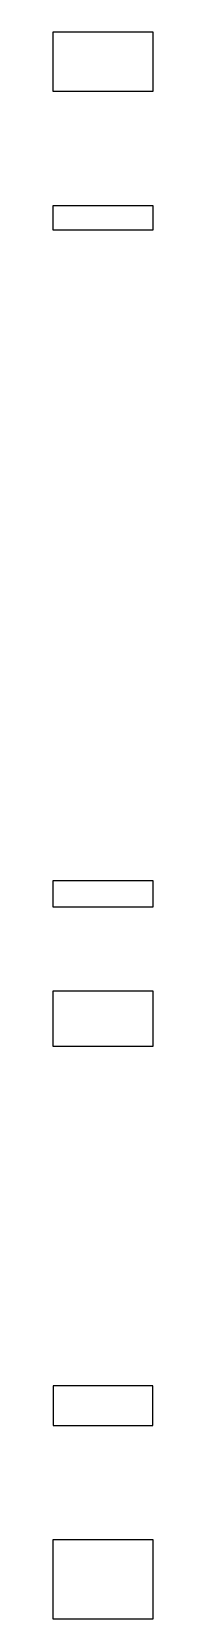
# Model space of a CAD drawing. Header units: metres. Extents: x -18.5 to -15.6, y -1.1 to 46.5.
import ezdxf

# ---------------------------------------------------------------- set-up
doc = ezdxf.new("R2010")
doc.units = ezdxf.units.M

msp = doc.modelspace()

# ---------------------------------------------------------------- linework, layer by layer
for p, q in [((-18.55, 44.765), (-18.55, 46.5)), ((-18.55, 46.5), (-17.346, 46.5)), ((-17.346, 46.5), (-15.55, 46.5)), ((-17.346, 46.5), (-17.346, 46.5)), ((-15.55, 46.5), (-15.55, 46.196)), ((-15.55, 46.196), (-15.55, 44.763)), ((-18.55, 44.75), (-18.55, 44.765)), ((-18.55, 44.71), (-18.55, 44.75)), ((-15.55, 44.763), (-15.55, 44.732)), ((-16.027, 44.71), (-18.55, 44.71)), ((-15.55, 44.71), (-16.027, 44.71)), ((-15.55, 44.732), (-15.55, 44.71)), ((-18.55, 41.174), (-18.55, 41.294)), ((-18.55, 41.294), (-16.583, 41.294)), ((-18.55, 41.131), (-18.55, 41.174)), ((-18.55, 40.591), (-18.55, 41.131)), ((-16.583, 41.294), (-15.55, 41.294)), ((-16.583, 41.294), (-16.583, 41.294)), ((-15.55, 41.294), (-15.55, 41.174)), ((-15.55, 41.174), (-15.55, 41.131)), ((-15.55, 41.131), (-15.55, 40.55)), ((-18.55, 40.55), (-18.55, 40.591)), ((-15.665, 40.55), (-18.55, 40.55)), ((-15.55, 40.55), (-15.665, 40.55)), ((-18.55, 20.45), (-18.55, 21.05)), ((-18.55, 21.05), (-16.806, 21.05)), ((-16.806, 21.05), (-15.55, 21.05)), ((-16.806, 21.05), (-16.806, 21.05)), ((-15.55, 21.05), (-15.55, 20.45)), ((-18.55, 20.257), (-18.55, 20.45)), ((-18.55, 20.255), (-18.55, 20.257)), ((-18.522, 20.255), (-18.55, 20.255)), ((-15.55, 20.255), (-18.522, 20.255)), ((-15.55, 20.45), (-15.55, 20.257)), ((-15.55, 20.257), (-15.55, 20.255)), ((-18.55, 16.075), (-18.55, 17.745)), ((-18.55, 17.745), (-18.55, 17.745)), ((-18.55, 17.745), (-15.578, 17.745)), ((-15.578, 17.745), (-15.55, 17.745)), ((-15.578, 17.745), (-15.578, 17.745)), ((-15.55, 17.745), (-15.55, 17.398)), ((-15.55, 17.398), (-15.55, 16.075)), ((-17.579, 16.075), (-18.55, 16.075)), ((-15.55, 16.075), (-17.579, 16.075)), ((-16.256, 5.9), (-18.55, 5.9)), ((-18.55, 5.9), (-18.55, 5.161)), ((-15.55, 5.9), (-16.256, 5.9)), ((-15.55, 5.004), (-15.55, 5.9)), ((-18.55, 5.161), (-18.55, 5.004)), ((-18.55, 5.004), (-18.55, 4.71)), ((-15.55, 4.798), (-15.55, 5.004)), ((-15.55, 4.71), (-15.55, 4.798)), ((-18.55, 4.71), (-16.027, 4.71)), ((-16.027, 4.71), (-15.55, 4.71)), ((-16.027, 4.71), (-16.027, 4.71)), ((-18.55, 1.254), (-18.55, 1.294)), ((-18.55, 1.294), (-16.583, 1.294)), ((-18.55, 1.25), (-18.55, 1.254)), ((-18.55, 1.249), (-18.55, 1.25)), ((-18.55, 1.211), (-18.55, 1.249)), ((-18.55, -0.156), (-18.55, 1.211)), ((-16.583, 1.294), (-15.55, 1.294)), ((-16.583, 1.294), (-16.583, 1.294)), ((-15.55, 1.294), (-15.55, 1.26)), ((-15.55, 1.26), (-15.55, 1.254)), ((-15.55, 1.254), (-15.55, -0.426)), ((-18.55, -0.25), (-18.55, -0.156)), ((-18.55, -0.28), (-18.55, -0.25)), ((-18.55, -1.1), (-18.55, -0.28)), ((-15.55, -0.426), (-15.55, -0.57)), ((-15.55, -0.57), (-15.55, -0.666)), ((-15.55, -0.666), (-15.55, -0.723)), ((-15.55, -0.723), (-15.55, -1.1)), ((-15.827, -1.1), (-18.55, -1.1)), ((-15.55, -1.1), (-15.827, -1.1))]:
    msp.add_line(p, q)

doc.saveas('drawing.dxf')
